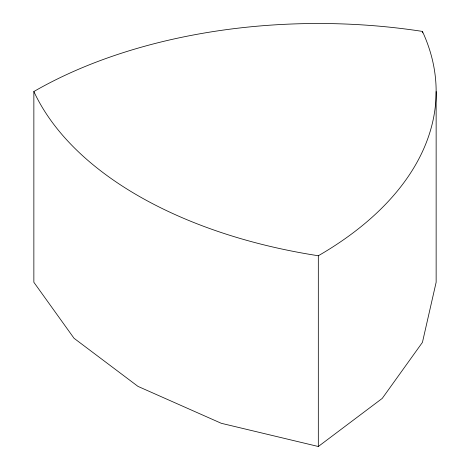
<?xml version="1.0" encoding="UTF-8"?>
<svg xmlns="http://www.w3.org/2000/svg" width="470" height="470" viewBox="0 0 470 470"><rect width="100%" height="100%" fill="white"/><g stroke="black" fill="none" stroke-linecap="round" stroke-linejoin="round"><path stroke-width="0.7" d="M422.436 32.882L422.436 31.414A402.291 232.256 0 0 0 33.858 91.527L33.858 282.27L74.043 338.282L137.974 386.387L221.294 423.3L318.319 446.5L382.245 398.396L422.436 342.383L436.142 282.27L436.142 91.527M422.436 31.414A402.291 232.256 0 0 1 318.319 255.756L318.319 446.5M318.319 255.756A402.291 232.256 0 0 1 33.858 91.527"/></g></svg>
